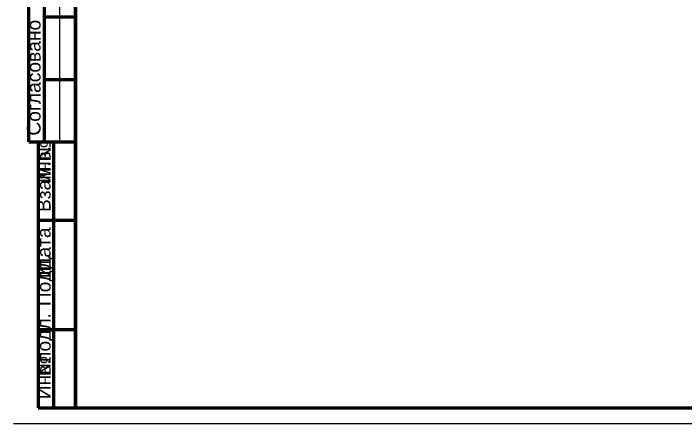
# Model space of a CAD drawing. Extents: x 8 to 21351, y 0 to 420.
# Drawn here: x 16767 to 16982, y 0 to 131.1 of the extents above; entities that cross this region are included whole.
import ezdxf

# ---------------------------------------------------------------- set-up
doc = ezdxf.new("R2010")
doc.units = 0
doc.layers.add('TEY_REVIEW_AXIS', color=7, linetype='Continuous')
doc.layers.add('TEY_REVIEW_LEADER', color=7, linetype='Continuous')
doc.styles.add('TEYPDFCAD_TEXT', font='arial.ttf')

msp = doc.modelspace()

# ---------------------------------------------------------------- linework, layer by layer
at = {"lineweight": 60}
for p, q in [((16776.89, 130.05), (16786.88, 130.05)), ((16776.89, 110.05), (16786.88, 110.05)), ((16774.9, 30.06), (16786.88, 30.06))]:
    msp.add_line(p, q, dxfattribs=at)
at = {"layer": 'TEY_REVIEW_AXIS', "lineweight": 60}
for p, q in [((16771.89, 90.04), (16771.89, 155.05)), ((16776.89, 90.04), (16776.89, 155.05)), ((16786.88, 5.06), (16786.88, 155.05)), ((16774.9, 90.04), (16774.9, 5.06)), ((16779.89, 5.06), (16779.89, 90.04))]:
    msp.add_line(p, q, dxfattribs=at)
at = {"layer": 'TEY_REVIEW_AXIS', "lineweight": 25}
for p, q in [((16781.88, 90.04), (16781.88, 155.05)), ((16767, 0.04), (17186.89, 0.04))]:
    msp.add_line(p, q, dxfattribs=at)
at = {"layer": 'TEY_REVIEW_AXIS', "lineweight": 60}
msp.add_lwpolyline([(16786.88, 5.06), (17181.87, 5.06), (17181.87, 292.04), (16786.88, 292.04)], close=True, dxfattribs=at)
at = {"layer": 'TEY_REVIEW_LEADER', "lineweight": 60}
for p, q in [((16771.89, 90.04), (16786.88, 90.04)), ((16774.9, 65.05), (16786.88, 65.05)), ((16774.9, 5.06), (16786.88, 5.06))]:
    msp.add_line(p, q, dxfattribs=at)

# ---------------------------------------------------------------- texts
at = {"color": 7, "style": 'TEYPDFCAD_TEXT'}
for s, height, p in [('инв.', 4.392, (16778.9, 77)), ('дата', 4.392, (16778.9, 49.51)), ('Подп.', 4.392, (16778.9, 37.57)), ('и', 4.39, (16778.9, 46.58)), ('подл.', 4.392, (16778.9, 19.73)), ('№', 4.39, (16778.9, 15.1))]:
    msp.add_text(s, height=height, rotation=90, dxfattribs=at).set_placement(p)
at = {"layer": 'TEY_REVIEW_LEADER', "color": 7, "style": 'TEYPDFCAD_TEXT'}
for s, height, p in [('Согласовано', 4.3921, (16775.68, 92.05)), ('№', 4.39, (16778.9, 84.08)), ('Взам.', 4.392, (16778.9, 67.63)), ('Инв.', 4.392, (16778.9, 7.81))]:
    msp.add_text(s, height=height, rotation=90, dxfattribs=at).set_placement(p)

doc.saveas('drawing.dxf')
